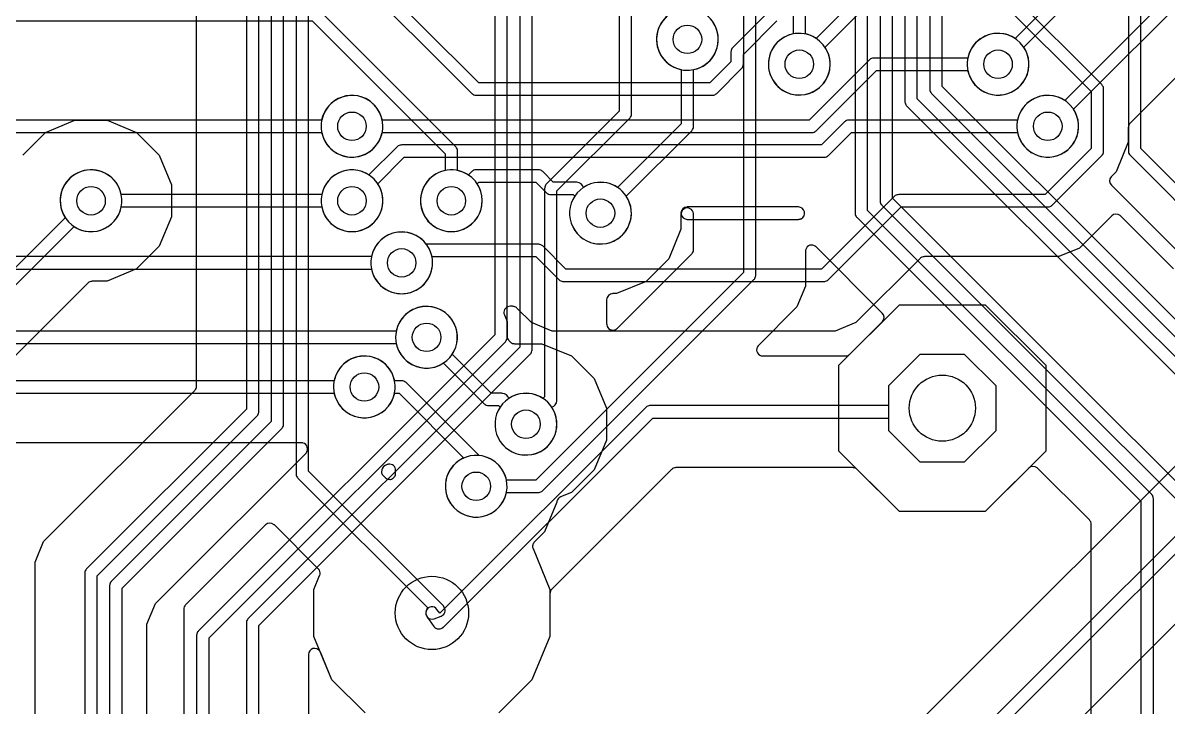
# Model space of a CAD drawing. Header units: millimetres. Extents: x 0 to 100, y 0 to 100.
# Drawn here: x 45.95 to 60, y 48.8 to 57.2 of the extents above; entities that cross this region are included whole.
import ezdxf

# ---------------------------------------------------------------- set-up
doc = ezdxf.new("R2010")
doc.units = ezdxf.units.MM

msp = doc.modelspace()

# ---------------------------------------------------------------- linework, layer by layer
at = {"layer": '16_copper'}
for points in [[(61.906, 51.74), (57.226, 56.42), (57.226, 65.5), (58.253, 66.527), (58.291, 66.532), (58.339, 66.545, 1), (58.095, 67.262), (58.049, 67.244, 0.621842), (58.049, 66.564), (58.067, 66.556), (57.096, 65.586), (57.091, 65.579), (57.086, 65.573, 0.087651), (57.076, 65.548), (57.075, 65.541), (57.074, 65.532), (57.074, 56.388), (57.075, 56.38), (57.076, 56.371, 0.087654), (57.086, 56.347), (57.091, 56.341), (57.096, 56.334), (61.821, 51.61)], [(56.769, 65.5), (56.769, 56.236), (56.77, 56.227), (56.771, 56.219, 0.087654), (56.781, 56.194), (56.786, 56.189), (56.791, 56.182), (62.735, 50.238)], [(56.464, 65.348), (56.464, 55.016), (56.465, 55.008), (56.466, 55, 0.087654), (56.476, 54.975), (56.481, 54.969), (56.487, 54.963), (62.408, 49.041)], [(63.345, 59.784), (59.532, 55.971), (59.527, 55.964), (59.521, 55.958, 0.087651), (59.511, 55.933), (59.511, 55.926), (59.509, 55.917), (59.509, 55.734), (59.359, 55.371), (59.302, 55.314), (59.298, 55.309, 0.39257), (59.302, 55.206), (61.15, 53.358)], [(52.045, 59.588), (52.045, 53.219), (48.714, 49.889), (48.709, 49.882), (48.704, 49.875, 0.087651), (48.694, 49.851), (48.693, 49.843), (48.692, 49.835), (48.692, 39.96)], [(48.844, 39.929), (48.844, 49.803), (52.175, 53.134), (52.18, 53.141), (52.185, 53.147, 0.087651), (52.195, 53.172), (52.196, 53.179), (52.197, 53.188), (52.197, 59.557)], [(56.159, 58.795), (56.159, 54.864), (56.161, 54.856), (56.161, 54.847, 0.087654), (56.172, 54.823), (56.176, 54.817), (56.182, 54.81), (59.665, 51.327), (59.665, 40.757)], [(59.817, 40.757), (59.817, 51.359), (59.816, 51.367), (59.815, 51.376, 0.087654), (59.805, 51.4), (59.8, 51.406), (59.795, 51.413), (56.312, 54.896), (56.312, 58.826)], [(54.788, 58.455), (54.788, 54.134), (52.242, 51.587), (51.882, 51.587), (51.87, 51.633, 1), (51.152, 51.389), (51.171, 51.344, 0.303347), (51.536, 51.133), (51.585, 51.139, 0.301666), (51.882, 51.435), (52.273, 51.435), (52.282, 51.436), (52.29, 51.437, 0.087654), (52.315, 51.447), (52.32, 51.452), (52.327, 51.457), (54.918, 54.048), (54.923, 54.055), (54.928, 54.061, 0.087651), (54.938, 54.086), (54.939, 54.093), (54.94, 54.102), (54.94, 58.455)], [(53.264, 57.846), (53.264, 56.115), (52.372, 55.223), (52.367, 55.216), (52.361, 55.209, 0.087651), (52.351, 55.185), (52.351, 55.177), (52.349, 55.169), (52.349, 52.61), (52.329, 52.59), (52.288, 52.613, 1), (51.953, 51.933), (51.999, 51.914, 0.09849), (52.146, 51.895), (52.195, 51.901, 0.493145), (52.461, 52.441), (52.437, 52.482, 0.32024), (52.5, 52.562), (52.501, 52.569), (52.502, 52.578), (52.502, 55.137), (53.394, 56.029), (53.399, 56.036), (53.404, 56.043, 0.087651), (53.414, 56.067), (53.415, 56.075), (53.416, 56.083), (53.416, 57.846)], [(47.473, 45), (47.473, 49.819), (47.577, 50.071), (47.781, 50.275), (49.421, 51.915), (49.422, 51.917), (49.425, 51.919, 0.54841), (49.387, 52.042), (49.379, 52.043), (49.372, 52.044, 0.01577), (49.367, 52.045), (43.262, 52.045)], [(59.055, 41.129), (59.055, 51.043), (59.054, 51.052), (59.053, 51.06, 0.087654), (59.043, 51.084), (59.038, 51.09), (59.033, 51.097), (58.396, 51.734), (58.391, 51.737, 0.39257), (58.288, 51.734), (57.754, 51.2), (56.702, 51.2), (56.184, 51.717), (56.178, 51.723), (56.171, 51.728, 0.087651), (56.147, 51.738), (56.139, 51.739), (56.13, 51.74), (53.96, 51.74), (53.952, 51.739), (53.944, 51.738, 0.087654), (53.919, 51.728), (53.914, 51.723), (53.907, 51.717), (52.438, 50.249), (52.433, 50.242), (52.427, 50.236, 0.087651), (52.417, 50.211), (52.417, 50.204), (52.416, 50.195), (52.416, 49.668), (52.195, 49.135), (51.788, 48.728)], [(50.148, 48.728), (49.74, 49.135), (49.6, 49.474), (49.597, 49.48), (49.594, 49.486, 0.747777), (49.454, 49.445), (49.454, 43.47)]]:
    msp.add_lwpolyline(points, format="xyb", dxfattribs=at)
for points in [[(48.232, 39.862, 0.818106), (48.235, 40.605), (48.235, 49.651), (51.87, 53.286), (51.875, 53.293), (51.88, 53.299, 0.087651), (51.89, 53.324), (51.891, 53.331), (51.892, 53.34), (51.892, 65.466), (51.938, 65.478, 1), (51.694, 66.196), (51.648, 66.177, 0.714263), (51.74, 65.466), (51.74, 53.372), (48.105, 49.736), (48.099, 49.729), (48.094, 49.723, 0.087651), (48.084, 49.698), (48.083, 49.691), (48.082, 49.682), (48.082, 40.605), (48.037, 40.592, 0.876976), (48.183, 39.855)], [(57.986, 56.321, 0.532534), (58.228, 56.901), (62.733, 61.406), (62.774, 61.382, 1), (63.109, 62.062), (63.063, 62.081, 0.714262), (62.625, 61.513), (58.121, 57.009), (58.08, 57.033, 1), (57.744, 56.353), (57.79, 56.334, 0.09849), (57.937, 56.315)], [(58.596, 55.559, 0.532534), (58.838, 56.139), (63.342, 60.644), (63.383, 60.62, 1), (63.718, 61.3), (63.673, 61.319, 0.714262), (63.234, 60.751), (58.73, 56.247), (58.689, 56.271, 1), (58.354, 55.591), (58.4, 55.572, 0.09849), (58.546, 55.553)], [(55.548, 56.321, 0.818106), (55.55, 57.064), (55.55, 59.131), (55.549, 59.14), (55.548, 59.148, 0.087654), (55.538, 59.173), (55.533, 59.178), (55.527, 59.185), (55.223, 59.49), (55.216, 59.495), (55.209, 59.5, 0.087651), (55.185, 59.51), (55.177, 59.511), (55.169, 59.512), (53.254, 59.512), (53.242, 59.558, 1), (52.524, 59.314), (52.543, 59.268, 0.714263), (53.254, 59.36), (55.137, 59.36), (55.397, 59.1), (55.397, 57.064), (55.352, 57.052, 0.876976), (55.498, 56.315)], [(51.28, 54.645, 0.818106), (51.283, 55.388), (51.283, 55.626), (51.281, 55.634), (51.281, 55.643, 0.087654), (51.27, 55.667), (51.266, 55.673), (51.26, 55.68), (49.584, 57.356), (49.577, 57.361), (49.571, 57.367, 0.087651), (49.546, 57.377), (49.539, 57.377), (49.53, 57.379), (41.672, 57.379), (41.659, 57.424, 1), (40.942, 57.181), (40.96, 57.135, 0.714263), (41.672, 57.226), (49.498, 57.226), (51.13, 55.594), (51.13, 55.388), (51.085, 55.375, 0.876976), (51.231, 54.638)], [(53.109, 54.492, 0.532534), (53.352, 55.073), (54.156, 55.877), (54.161, 55.884), (54.166, 55.89, 0.087651), (54.176, 55.915), (54.177, 55.922), (54.178, 55.931), (54.178, 56.626), (54.224, 56.639, 1), (53.98, 57.356), (53.934, 57.338, 0.714263), (54.026, 56.626), (54.026, 55.962), (53.244, 55.18), (53.203, 55.204, 1), (52.868, 54.524), (52.913, 54.505, 0.09849), (53.06, 54.486)], [(38.936, 50.987, 0.532534), (39.178, 51.567), (43.466, 55.855), (49.616, 55.855), (49.628, 55.809, 1), (50.346, 56.053), (50.327, 56.098, 0.714263), (49.616, 56.007), (43.434, 56.007), (43.426, 56.006), (43.417, 56.005, 0.087654), (43.393, 55.995), (43.387, 55.99), (43.38, 55.985), (39.071, 51.675), (39.03, 51.699, 1), (38.694, 51.019), (38.74, 51, 0.09849), (38.887, 50.981)], [(46.861, 54.645, 0.301666), (47.158, 54.94), (49.616, 54.94), (49.628, 54.895, 1), (50.346, 55.138), (50.327, 55.184, 0.714263), (49.616, 55.093), (47.158, 55.093), (47.146, 55.138, 1), (46.428, 54.895), (46.447, 54.849, 0.303347), (46.812, 54.638)], [(53.191, 53.428), (53.199, 53.428, 0.090532), (53.225, 53.437), (53.232, 53.442), (53.238, 53.446, 0.015772), (53.241, 53.449), (54.156, 54.364), (54.161, 54.371), (54.166, 54.377, 0.087651), (54.176, 54.402), (54.177, 54.409), (54.178, 54.418), (54.178, 54.853), (54.178, 54.856), (54.178, 54.859, 0.522029), (54.065, 54.92), (54.058, 54.914), (54.052, 54.91, 0.015848), (54.048, 54.907), (54.045, 54.904, 0.144306), (54.025, 54.866), (54.024, 54.859), (54.023, 54.85), (54.023, 54.668), (53.873, 54.304), (53.595, 54.027), (53.232, 53.876), (53.188, 53.876, 0.414214), (53.111, 53.8), (53.111, 53.503), (53.112, 53.5), (53.112, 53.498, 0.374468), (53.183, 53.427)], [(42.746, 53.883, 0.301666), (43.043, 54.178), (50.226, 54.178), (50.238, 54.133, 1), (50.956, 54.376), (50.937, 54.422, 0.714263), (50.226, 54.331), (43.043, 54.331), (43.031, 54.376, 1), (42.313, 54.133), (42.332, 54.087, 0.303347), (42.697, 53.876)], [(56.05, 53.113), (56.059, 53.113, 0.087654), (56.083, 53.124), (56.089, 53.128), (56.096, 53.134), (56.492, 53.53), (56.495, 53.535, 0.39257), (56.492, 53.638), (55.68, 54.45), (55.678, 54.452), (55.676, 54.454, 0.54841), (55.553, 54.417), (55.551, 54.408), (55.55, 54.401, 0.01577), (55.55, 54.396), (55.55, 53.966), (55.445, 53.714), (54.973, 53.241), (54.972, 53.239), (54.969, 53.237, 0.54841), (55.007, 53.114), (55.015, 53.113), (55.022, 53.112, 0.01577), (55.027, 53.111), (56.042, 53.111)], [(41.832, 52.968, 0.301666), (42.129, 53.264), (50.53, 53.264), (50.543, 53.218, 1), (51.26, 53.462), (51.242, 53.508, 0.714263), (50.53, 53.416), (42.129, 53.416), (42.116, 53.462, 1), (41.399, 53.218), (41.418, 53.172, 0.303347), (41.782, 52.962)], [(42.594, 52.359, 0.301666), (42.891, 52.654), (49.768, 52.654), (49.781, 52.609, 1), (50.498, 52.852), (50.48, 52.898, 0.714263), (49.768, 52.807), (42.891, 52.807), (42.878, 52.852, 1), (42.161, 52.609), (42.18, 52.563, 0.303347), (42.544, 52.352)], [(51.059, 49.76), (51.069, 49.76, 0.078938), (51.091, 49.768), (51.101, 49.776), (51.107, 49.78, 0.004256), (51.108, 49.781), (53.676, 52.349), (56.567, 52.349), (56.567, 52.196), (56.954, 51.81), (57.501, 51.81), (57.888, 52.196), (57.888, 52.744), (57.501, 53.13), (56.954, 53.13), (56.567, 52.744), (56.567, 52.502), (53.645, 52.502), (53.636, 52.501), (53.628, 52.5, 0.087654), (53.603, 52.49), (53.598, 52.485), (53.591, 52.479), (51.064, 49.952), (51.03, 50, 1), (50.906, 49.911), (50.992, 49.791), (50.993, 49.79), (50.993, 49.789, 0.218355), (51.049, 49.759)]]:
    msp.add_lwpolyline(points, format="xyb", close=True, dxfattribs=at)
for points in [[(62.82, 50.368), (56.921, 56.267), (56.921, 65.532)], [(62.538, 49.127), (56.617, 55.048), (56.617, 65.38)]]:
    msp.add_lwpolyline(points, dxfattribs=at)
at = {"layer": '1_copper'}
for points in [[(48.692, 64.922), (48.692, 52.457), (46.733, 50.498), (46.728, 50.491), (46.722, 50.485, 0.087651), (46.712, 50.46), (46.712, 50.453), (46.711, 50.444), (46.711, 43.434)], [(46.863, 43.466), (46.863, 50.413), (48.822, 52.372), (48.827, 52.379), (48.832, 52.385, 0.087651), (48.842, 52.41), (48.843, 52.417), (48.844, 52.426), (48.844, 64.891)], [(48.997, 64.008), (48.997, 52.305), (47.038, 50.346), (47.033, 50.339), (47.027, 50.333, 0.087651), (47.017, 50.308), (47.017, 50.301), (47.015, 50.292), (47.015, 44.044)], [(47.168, 44.075), (47.168, 50.26), (49.127, 52.219), (49.132, 52.226), (49.137, 52.233, 0.087651), (49.147, 52.257), (49.148, 52.265), (49.149, 52.273), (49.149, 63.976)], [(59.512, 62.335), (59.512, 55.626), (59.513, 55.618), (59.514, 55.609, 0.087654), (59.524, 55.585), (59.529, 55.579), (59.535, 55.572), (60.601, 54.505)], [(46.101, 45.025), (46.101, 50.581), (46.205, 50.833), (48.06, 52.687), (48.065, 52.694), (48.07, 52.701, 0.087651), (48.08, 52.725), (48.081, 52.733), (48.082, 52.741), (48.082, 61.864), (48.082, 61.866), (48.082, 61.869, 0.54841), (47.969, 61.93), (47.962, 61.925), (47.956, 61.921, 0.015772), (47.952, 61.917), (41.105, 55.07)], [(58.903, 60.23), (55.682, 57.009), (55.641, 57.033, 1), (55.306, 56.353), (55.352, 56.334, 0.09849), (55.498, 56.315), (55.548, 56.321, 0.532534), (55.79, 56.901), (59.033, 60.144)], [(49.301, 58.522), (49.301, 51.664), (49.303, 51.655), (49.303, 51.647, 0.087654), (49.314, 51.622), (49.318, 51.617), (49.324, 51.61), (50.92, 50.014), (50.907, 50.001, 0.645612), (50.974, 49.88), (50.994, 49.884), (51.08, 49.916), (51.081, 49.916), (51.081, 49.916, 0.458574), (51.12, 50.024), (51.108, 50.041), (51.108, 50.041, 0.000101), (51.108, 50.041), (49.454, 51.695), (49.454, 58.49)], [(49.951, 57.84), (51.457, 56.334), (51.464, 56.329), (51.471, 56.324, 0.087651), (51.495, 56.314), (51.503, 56.313), (51.511, 56.312), (54.407, 56.312), (54.415, 56.313), (54.424, 56.314, 0.087654), (54.448, 56.324), (54.454, 56.329), (54.461, 56.334), (54.765, 56.639), (54.771, 56.646), (54.776, 56.652, 0.087651), (54.786, 56.677), (54.787, 56.684), (54.788, 56.693), (54.788, 56.814), (55.2, 57.226)], [(55.115, 57.356), (54.658, 56.899), (54.653, 56.892), (54.647, 56.886, 0.087651), (54.637, 56.861), (54.637, 56.854), (54.635, 56.845), (54.635, 56.724), (54.375, 56.464), (51.543, 56.464), (50.137, 57.87)], [(57.968, 57.443), (59.055, 56.356), (59.055, 55.658), (58.49, 55.093), (56.693, 55.093), (56.684, 55.091), (56.676, 55.091, 0.087654), (56.651, 55.08), (56.646, 55.076), (56.639, 55.07), (55.747, 54.178), (52.61, 54.178), (52.327, 54.461), (52.32, 54.466), (52.314, 54.471, 0.087651), (52.289, 54.481), (52.282, 54.482), (52.273, 54.483), (50.898, 54.483), (50.882, 54.504, 1), (50.312, 54.005), (50.347, 53.969, 0.198912), (50.622, 53.876), (50.671, 53.883, 0.414214), (50.969, 54.328), (50.968, 54.331), (52.242, 54.331), (52.524, 54.048), (52.531, 54.043), (52.537, 54.038, 0.087651), (52.562, 54.028), (52.569, 54.027), (52.578, 54.026), (55.778, 54.026), (55.787, 54.027), (55.795, 54.028, 0.087654), (55.82, 54.038), (55.825, 54.043), (55.832, 54.048), (56.724, 54.94), (58.522, 54.94), (58.53, 54.941), (58.538, 54.942, 0.087654), (58.563, 54.952), (58.569, 54.957), (58.575, 54.963), (59.185, 55.572), (59.19, 55.579), (59.196, 55.585, 0.087651), (59.206, 55.61), (59.206, 55.617), (59.207, 55.626), (59.207, 56.388), (59.206, 56.396), (59.206, 56.405, 0.087654), (59.195, 56.429), (59.19, 56.435), (59.185, 56.442), (58.076, 57.551)], [(54.27, 57.338, 1), (53.934, 56.658), (53.98, 56.639, 0.09849), (54.127, 56.619), (54.176, 56.626, 0.532534), (54.418, 57.206)], [(45.949, 55.576), (46.227, 55.854), (46.59, 56.004), (46.983, 56.004), (47.346, 55.854), (47.624, 55.576), (47.775, 55.213), (47.775, 54.82), (47.624, 54.457), (47.346, 54.179), (46.983, 54.029), (46.8, 54.029), (46.792, 54.027), (46.784, 54.027, 0.087654), (46.759, 54.016), (46.754, 54.012), (46.747, 54.006), (44.331, 51.591)], [(21.946, 51.892), (43.739, 51.892), (43.747, 51.893), (43.756, 51.894, 0.087654), (43.78, 51.904), (43.786, 51.909), (43.793, 51.915), (46.578, 54.7), (46.619, 54.676, 1), (46.954, 55.356), (46.909, 55.375, 0.714262), (46.47, 54.808), (43.707, 52.045), (21.977, 52.045)], [(60.063, 54.181), (59.414, 54.831), (59.409, 54.834, 0.39257), (59.306, 54.831), (58.91, 54.435), (58.658, 54.331), (57.008, 54.331), (57, 54.329), (56.992, 54.329, 0.087654), (56.967, 54.318), (56.962, 54.314), (56.955, 54.308), (56.167, 53.521), (55.915, 53.416), (52.442, 53.416), (52.19, 53.521), (52.011, 53.699), (52.005, 53.704), (51.998, 53.709, 0.068978), (51.974, 53.719), (51.966, 53.72), (51.958, 53.721), (51.927, 53.721, 0.458574), (51.852, 53.633), (51.854, 53.626), (51.857, 53.616), (51.889, 53.536), (51.889, 53.354), (51.891, 53.345), (51.891, 53.337, 0.073899), (51.902, 53.312), (51.906, 53.307), (51.912, 53.3), (51.928, 53.283, 0.144304), (51.966, 53.263), (51.973, 53.262), (51.982, 53.261), (52.317, 53.261), (52.68, 53.111), (52.958, 52.833), (53.109, 52.47), (53.109, 52.077), (52.958, 51.714), (52.68, 51.436), (52.546, 51.38), (52.545, 51.379), (52.543, 51.379, 0.199223), (52.502, 51.33), (52.501, 51.322), (52.5, 51.318), (52.5, 51.316), (52.349, 50.952), (52.225, 50.828), (52.224, 50.826), (52.222, 50.825), (52.222, 50.825), (52.222, 50.824), (52.22, 50.822), (52.217, 50.818), (52.212, 50.81, 0.155294), (52.203, 50.765), (52.206, 50.755), (52.207, 50.747, 0.007884), (52.208, 50.745), (52.416, 50.244), (52.416, 49.668), (52.195, 49.135), (51.788, 48.728)], [(53.416, 27.584), (53.416, 44.012), (61.666, 52.262), (61.707, 52.238, 1), (62.042, 52.918), (61.996, 52.937, 0.714262), (61.558, 52.369), (53.286, 44.097), (53.281, 44.091), (53.276, 44.084, 0.087651), (53.266, 44.06), (53.265, 44.052), (53.264, 44.044), (53.264, 27.616)], [(61.834, 51.568), (54.048, 43.782), (54.043, 43.775), (54.038, 43.769, 0.087651), (54.028, 43.744), (54.027, 43.737), (54.026, 43.728), (54.026, 27.448)], [(50.148, 48.728), (49.74, 49.135), (49.52, 49.668), (49.52, 50.244), (49.591, 50.414), (49.591, 50.416), (49.592, 50.417, 0.218355), (49.587, 50.48), (49.58, 50.489), (49.576, 50.495, 0.007882), (49.574, 50.497), (49.036, 51.036), (49.031, 51.039, 0.39257), (48.928, 51.036), (47.946, 50.054), (47.941, 50.047), (47.936, 50.041, 0.087651), (47.926, 50.016), (47.925, 50.009), (47.924, 50), (47.924, 44.213)]]:
    msp.add_lwpolyline(points, format="xyb", dxfattribs=at)
for points in [[(60.655, 54.667), (59.665, 55.658), (59.665, 62.335), (59.682, 62.335), (59.695, 62.34), (59.705, 62.35), (59.71, 62.363), (59.71, 63.777), (59.705, 63.79), (59.695, 63.8), (59.682, 63.805), (59.665, 63.805), (59.665, 63.824), (59.925, 64.084), (61.233, 64.084)], [(52.654, 27.9), (52.654, 44.18), (52.759, 44.432), (60.864, 52.538)]]:
    msp.add_lwpolyline(points, dxfattribs=at)
for points in [[(50.061, 55.559, 0.301666), (50.358, 55.855), (55.626, 55.855), (55.634, 55.856), (55.643, 55.856, 0.087654), (55.667, 55.867), (55.673, 55.872), (55.68, 55.877), (56.42, 56.617), (57.541, 56.617), (57.553, 56.571, 1), (58.271, 56.815), (58.252, 56.86, 0.714263), (57.541, 56.769), (56.388, 56.769), (56.38, 56.768), (56.371, 56.767, 0.087654), (56.347, 56.757), (56.341, 56.752), (56.334, 56.747), (55.594, 56.007), (50.358, 56.007), (50.346, 56.053, 1), (49.628, 55.809), (49.647, 55.763, 0.303347), (50.012, 55.553)], [(50.061, 54.645, 0.532534), (50.304, 55.225), (50.628, 55.55), (55.778, 55.55), (55.787, 55.551), (55.795, 55.552, 0.087654), (55.82, 55.562), (55.825, 55.567), (55.832, 55.572), (56.115, 55.855), (58.15, 55.855), (58.163, 55.809, 1), (58.88, 56.053), (58.862, 56.098, 0.714263), (58.15, 56.007), (56.083, 56.007), (56.075, 56.006), (56.066, 56.005, 0.087654), (56.042, 55.995), (56.036, 55.99), (56.029, 55.985), (55.747, 55.702), (50.597, 55.702), (50.588, 55.701), (50.58, 55.7, 0.087654), (50.555, 55.69), (50.55, 55.685), (50.543, 55.68), (50.196, 55.333), (50.155, 55.356, 1), (49.82, 54.676), (49.865, 54.658, 0.09849), (50.012, 54.638)], [(53.109, 54.492, 1), (52.961, 55.236), (52.913, 55.223), (52.868, 55.204), (52.827, 55.18, 0.32024), (52.746, 55.243), (52.739, 55.244), (52.73, 55.245), (52.457, 55.245), (52.327, 55.375), (52.32, 55.38), (52.314, 55.386, 0.087651), (52.289, 55.396), (52.282, 55.396), (52.273, 55.397), (51.511, 55.397), (51.503, 55.396), (51.494, 55.396, 0.087654), (51.47, 55.385), (51.464, 55.38), (51.457, 55.375), (51.415, 55.333), (51.374, 55.356, 1), (51.039, 54.676), (51.085, 54.658, 0.668177), (51.546, 55.184), (51.523, 55.225), (51.543, 55.245), (52.242, 55.245), (52.372, 55.115), (52.379, 55.11), (52.385, 55.104, 0.087651), (52.41, 55.094), (52.417, 55.094), (52.426, 55.093), (52.699, 55.093), (52.719, 55.073), (52.695, 55.032, 0.577348), (53.06, 54.486)], [(55.47, 54.789), (55.477, 54.789, 0.024551), (55.484, 54.791), (55.484, 54.791), (55.49, 54.794), (55.497, 54.796), (55.497, 54.796, 0.791348), (55.463, 54.94), (54.099, 54.94), (54.094, 54.939, 0.392577), (54.023, 54.864), (54.023, 54.864, 0.036191), (54.024, 54.853), (54.024, 54.853, 0.371202), (54.099, 54.788), (55.463, 54.788)], [(52.195, 51.901, 1), (52.047, 52.645), (51.999, 52.632), (51.953, 52.613), (51.912, 52.59, 0.32024), (51.832, 52.652), (51.825, 52.653), (51.816, 52.654), (51.695, 52.654), (51.218, 53.131), (51.242, 53.172, 1), (50.562, 53.508), (50.543, 53.462, 0.714262), (51.11, 53.024), (51.61, 52.524), (51.617, 52.519), (51.623, 52.514, 0.087651), (51.648, 52.504), (51.655, 52.503), (51.664, 52.502), (51.784, 52.502), (51.804, 52.482), (51.781, 52.441, 0.577348), (52.146, 51.895)], [(51.585, 51.139, 0.767329), (51.633, 51.87), (51.585, 51.883), (51.547, 51.888), (50.651, 52.784), (50.644, 52.789), (50.637, 52.795, 0.087651), (50.613, 52.805), (50.605, 52.805), (50.597, 52.807), (50.511, 52.807), (50.498, 52.852, 1), (49.781, 52.609), (49.8, 52.563, 0.714263), (50.511, 52.654), (50.565, 52.654), (51.361, 51.858, 0.841808), (51.536, 51.133)], [(50.456, 51.596), (50.459, 51.596, 0.171549), (50.503, 51.621), (50.508, 51.626), (50.51, 51.629), (50.512, 51.631, 0.054026), (50.521, 51.651), (50.522, 51.66), (50.523, 51.667, 0.012966), (50.523, 51.672), (50.523, 51.706, 0.458574), (50.436, 51.782), (50.428, 51.779), (50.418, 51.777), (50.394, 51.766, 0.259956), (50.348, 51.689), (50.348, 51.679), (50.349, 51.678), (50.349, 51.677, 0.054339), (50.358, 51.657), (50.362, 51.651), (50.369, 51.642), (50.393, 51.618), (50.396, 51.616), (50.397, 51.614, 0.198911), (50.453, 51.596)]]:
    msp.add_lwpolyline(points, format="xyb", close=True, dxfattribs=at)
for points in [[(56.702, 51.2), (55.958, 51.944), (55.958, 52.996), (56.702, 53.74), (57.754, 53.74), (58.498, 52.996), (58.498, 51.944), (57.754, 51.2)], [(57.888, 52.196), (57.888, 52.744), (57.501, 53.13), (56.954, 53.13), (56.567, 52.744), (56.567, 52.196), (56.954, 51.81), (57.501, 51.81)]]:
    msp.add_lwpolyline(points, close=True, dxfattribs=at)
at = {"layer": 'drills_PTH'}
for centre, radius in [((57.228, 52.47), 0.406), ((50.968, 49.956), 0.45)]:
    msp.add_circle(centre, radius, dxfattribs=at)
at = {"layer": 'drills_via_1_16'}
for centre in [(54.102, 56.998), (55.474, 56.693), (57.912, 56.693), (49.987, 55.931), (58.522, 55.931), (46.787, 55.016), (49.987, 55.016), (51.206, 55.016), (53.035, 54.864), (50.597, 54.254), (50.902, 53.34), (50.14, 52.73), (52.121, 52.273), (51.511, 51.511)]:
    msp.add_circle(centre, 0.175, dxfattribs=at)

doc.saveas('drawing.dxf')
